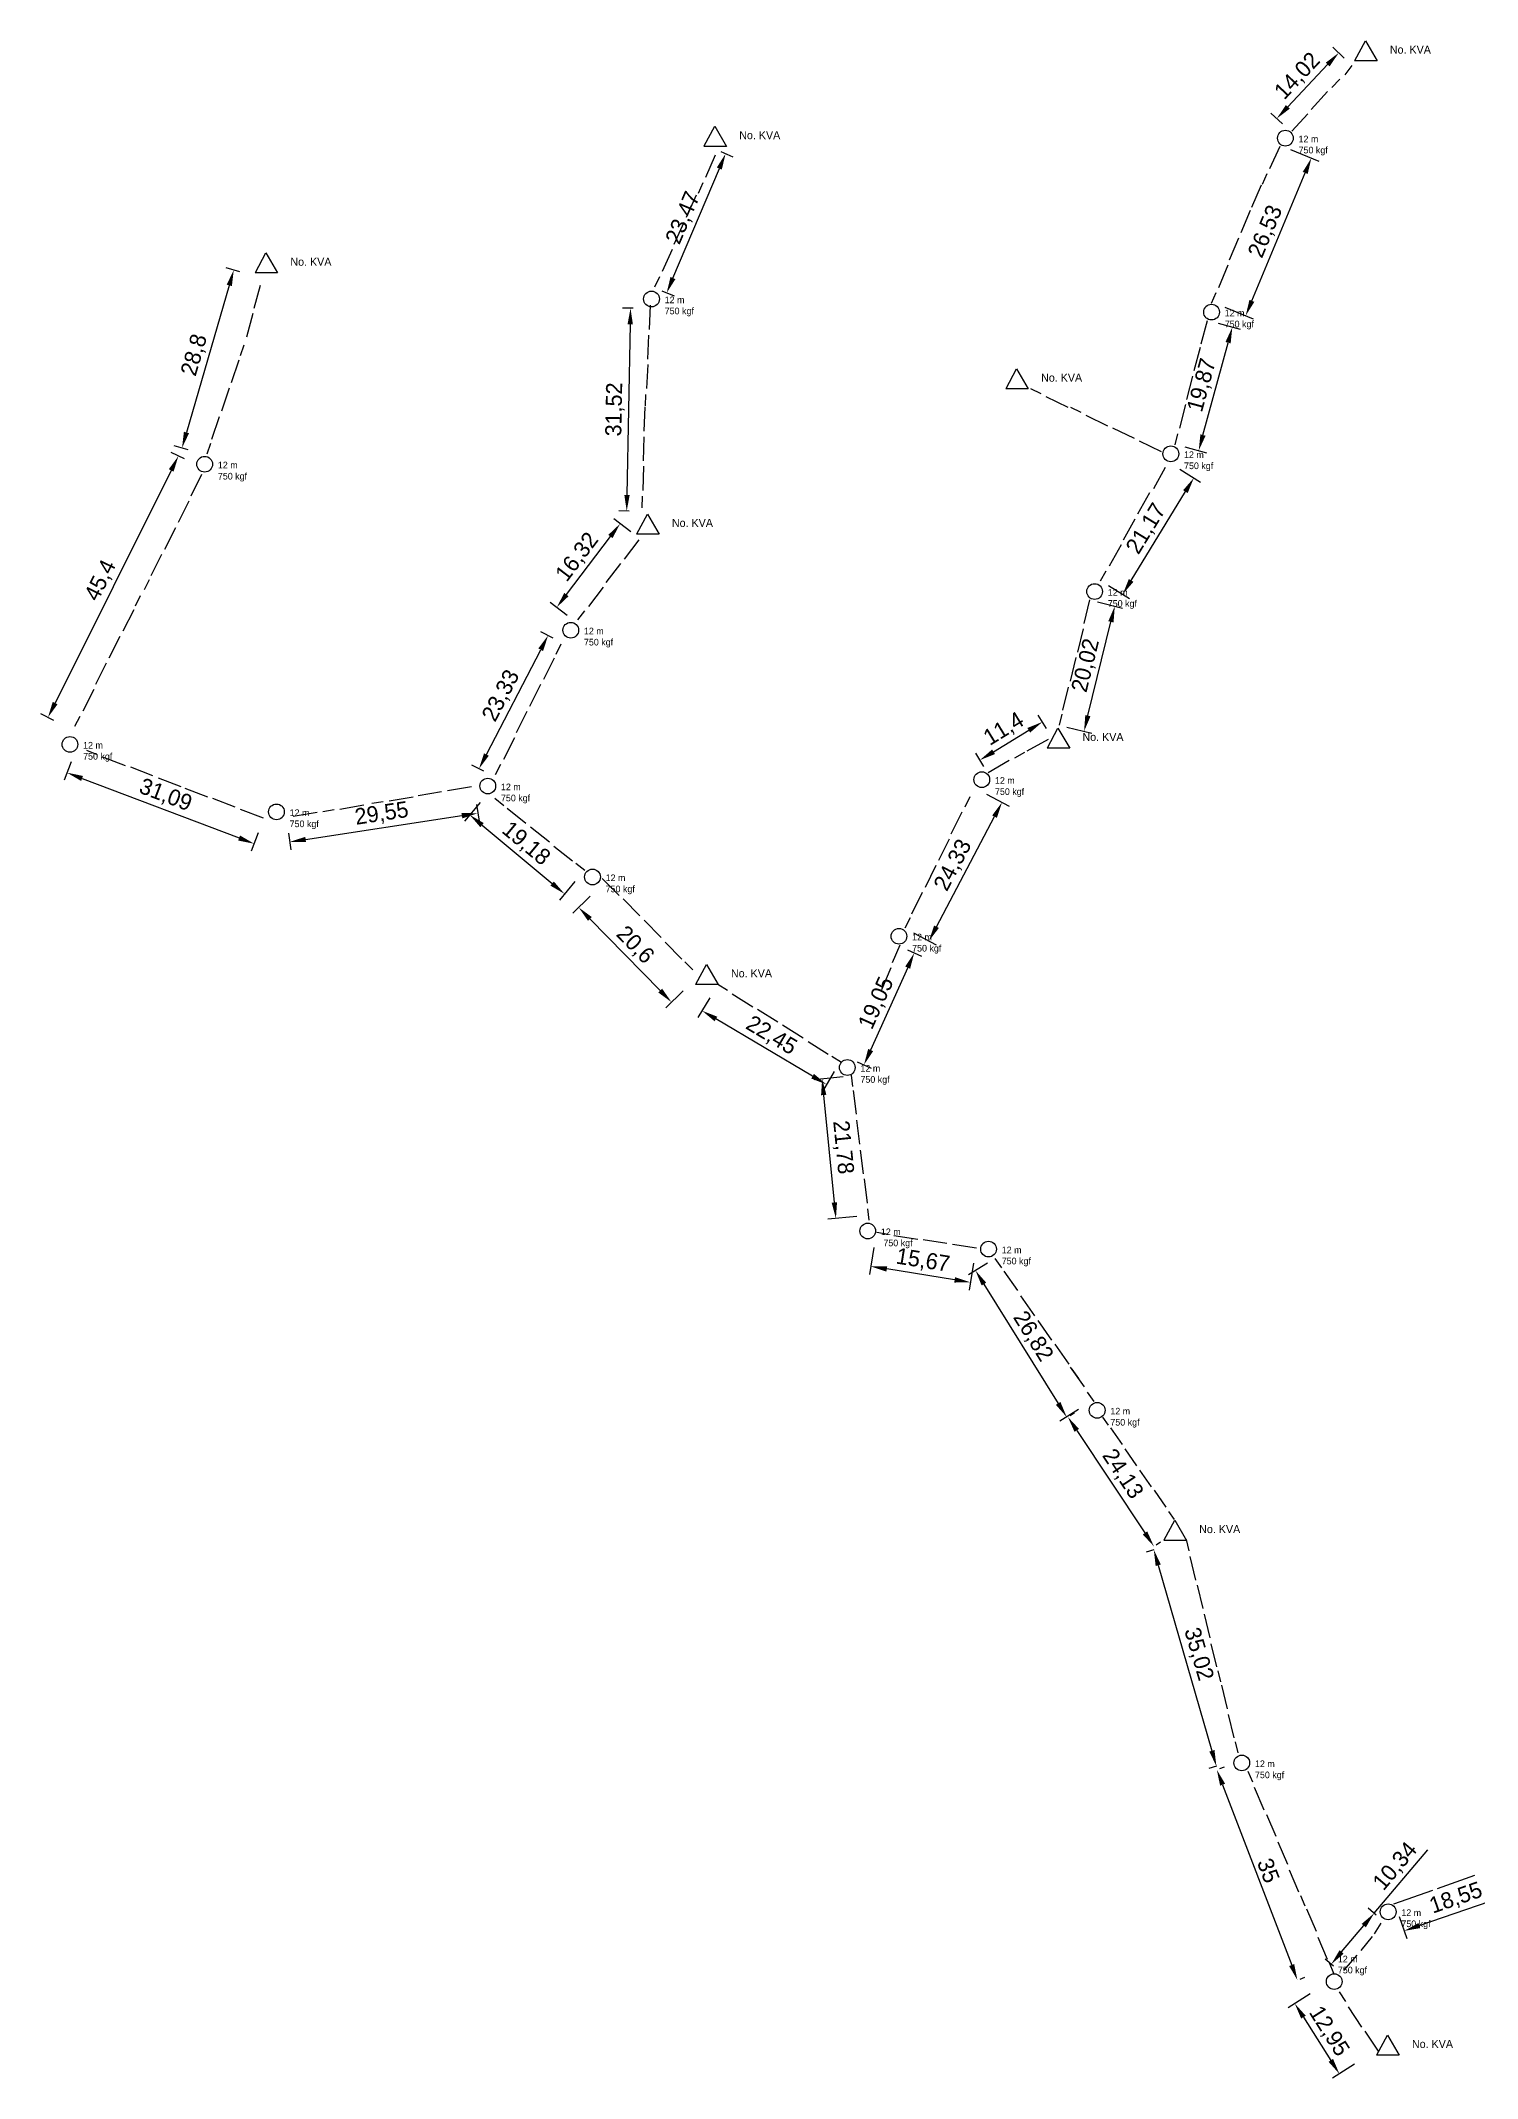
# Model space of a CAD drawing. Header units: millimetres. Extents: x -3588 to 75209, y -3737 to 38254.
# Drawn here: x 42753.2 to 42976.4, y 15999.8 to 16316.4 of the extents above; entities that cross this region are included whole.
import ezdxf

# ---------------------------------------------------------------- set-up
doc = ezdxf.new("R2010")
doc.units = ezdxf.units.MM
doc.dimstyles.new('ISO-25', dxfattribs={"dimtxt": 2.5, "dimasz": 2.5, "dimexe": 1.25, "dimexo": 0.625, "dimtad": 1, "dimtxsty": 'Standard', "dimcen": 2.5, "dimadec": 0, "dimazin": 0, "dimtfac": 1, "dimtmove": 0, "dimatfit": 3, "dimfxl": 1, "dimarcsym": 0})

# ---------------------------------------------------------------- blocks, each defined once
blk = doc.blocks.new('*D460')
at = {"color": 0, "lineweight": -2, "transparency": 16777216}
for p, q in [((42882.65, 16128.89), (42881.98, 16124.7)), ((42895.19, 16123.85), (42884.65, 16125.54)), ((42898.13, 16126.42), (42897.46, 16122.23))]:
    blk.add_line(p, q, dxfattribs=at)
at = {"color": 0, "transparency": 16777216}
for points in [[(42884.72, 16125.95), (42884.58, 16125.13), (42882.18, 16125.93)], [(42895.26, 16124.27), (42895.13, 16123.44), (42897.66, 16123.46)]]:
    blk.add_solid(points, dxfattribs=at)
at = {"layer": 'Defpoints', "color": 0, "transparency": 16777216}
for p in [(42882.75, 16129.51), (42882.18, 16125.93), (42898.23, 16127.03)]:
    blk.add_point(p, dxfattribs=at)
at = {"color": 0, "transparency": 16777216, "insert": (42890.25, 16126.75), "char_height": 2.5, "attachment_point": 5, "rotation": 350.917}
blk.add_mtext('15,67', dxfattribs=at)
blk = doc.blocks.new('*D461')
at = {"color": 0, "lineweight": -2, "transparency": 16777216}
for p, q in [((42877.86, 16155.38), (42873.36, 16154.93)), ((42876.51, 16135.87), (42874.85, 16152.57)), ((42880, 16133.7), (42875.51, 16133.26))]:
    blk.add_line(p, q, dxfattribs=at)
at = {"color": 0, "transparency": 16777216}
for points in [[(42875.27, 16152.61), (42874.44, 16152.53), (42874.61, 16155.06)], [(42876.92, 16135.91), (42876.09, 16135.83), (42876.75, 16133.38)]]:
    blk.add_solid(points, dxfattribs=at)
at = {"layer": 'Defpoints', "color": 0, "transparency": 16777216}
for p in [(42874.61, 16155.06), (42878.48, 16155.44), (42880.63, 16133.77)]:
    blk.add_point(p, dxfattribs=at)
at = {"color": 0, "transparency": 16777216, "insert": (42877.75, 16144.43), "char_height": 2.5, "attachment_point": 5, "rotation": 275.6555}
blk.add_mtext('21,78', dxfattribs=at)
blk = doc.blocks.new('*D462')
at = {"color": 0, "lineweight": -2, "transparency": 16777216}
for p, q in [((42900.28, 16126.47), (42897.37, 16124.65)), ((42899.75, 16123.19), (42911.27, 16104.66)), ((42914.45, 16103.7), (42911.53, 16101.88))]:
    blk.add_line(p, q, dxfattribs=at)
at = {"color": 0, "transparency": 16777216}
for points in [[(42900.1, 16123.41), (42899.39, 16122.97), (42898.43, 16125.31)], [(42911.63, 16104.88), (42910.92, 16104.44), (42912.6, 16102.54)]]:
    blk.add_solid(points, dxfattribs=at)
at = {"layer": 'Defpoints', "color": 0, "transparency": 16777216}
for p in [(42900.82, 16126.8), (42914.98, 16104.03), (42912.6, 16102.54)]:
    blk.add_point(p, dxfattribs=at)
at = {"color": 0, "transparency": 16777216, "insert": (42907.28, 16115.03), "char_height": 2.5, "attachment_point": 5, "rotation": 301.8892}
blk.add_mtext('26,82', dxfattribs=at)
blk = doc.blocks.new('*D463')
at = {"color": 0, "lineweight": -2, "transparency": 16777216}
for p, q in [((42913.14, 16102.79), (42913.82, 16103.24)), ((42914.17, 16100.47), (42924.76, 16084.54)), ((42926.51, 16082.69), (42927.19, 16083.15))]:
    blk.add_line(p, q, dxfattribs=at)
at = {"color": 0, "transparency": 16777216}
for points in [[(42914.51, 16100.7), (42913.82, 16100.24), (42912.78, 16102.55)], [(42925.11, 16084.77), (42924.42, 16084.3), (42926.15, 16082.45)]]:
    blk.add_solid(points, dxfattribs=at)
at = {"layer": 'Defpoints', "color": 0, "transparency": 16777216}
for p in [(42912.62, 16102.44), (42925.99, 16082.35), (42926.15, 16082.45)]:
    blk.add_point(p, dxfattribs=at)
at = {"color": 0, "transparency": 16777216, "insert": (42921.2, 16093.65), "char_height": 2.5, "attachment_point": 5, "rotation": 303.6315}
blk.add_mtext('24,13', dxfattribs=at)
blk = doc.blocks.new('*D464')
at = {"color": 0, "lineweight": -2, "transparency": 16777216}
for p, q in [((42926.15, 16081.93), (42924.92, 16081.57)), ((42926.82, 16079.52), (42935.16, 16050.68)), ((42935.88, 16048.29), (42934.66, 16047.93))]:
    blk.add_line(p, q, dxfattribs=at)
at = {"color": 0, "transparency": 16777216}
for points in [[(42927.22, 16079.63), (42926.42, 16079.4), (42926.13, 16081.92)], [(42935.56, 16050.8), (42934.76, 16050.57), (42935.86, 16048.28)]]:
    blk.add_solid(points, dxfattribs=at)
at = {"layer": 'Defpoints', "color": 0, "transparency": 16777216}
for p in [(42926.75, 16082.1), (42935.86, 16048.28), (42936.48, 16048.46)]:
    blk.add_point(p, dxfattribs=at)
at = {"color": 0, "transparency": 16777216, "insert": (42934.99, 16066.26), "char_height": 2.5, "width": 9.4878, "attachment_point": 5, "rotation": 286.1352}
blk.add_mtext('\\P35,02', dxfattribs=at)
blk = doc.blocks.new('*D465')
at = {"color": 0, "lineweight": -2, "transparency": 16777216}
for p, q in [((42936.37, 16047.92), (42937.09, 16048.2)), ((42936.82, 16045.41), (42947.55, 16017.4)), ((42948.88, 16015.23), (42949.61, 16015.51))]:
    blk.add_line(p, q, dxfattribs=at)
at = {"color": 0, "transparency": 16777216}
for points in [[(42937.21, 16045.56), (42936.43, 16045.27), (42935.92, 16047.75)], [(42947.94, 16017.55), (42947.16, 16017.25), (42948.44, 16015.06)]]:
    blk.add_solid(points, dxfattribs=at)
at = {"layer": 'Defpoints', "color": 0, "transparency": 16777216}
for p in [(42935.78, 16047.7), (42948.3, 16015.01), (42948.44, 16015.06)]:
    blk.add_point(p, dxfattribs=at)
at = {"color": 0, "transparency": 16777216, "insert": (42943.93, 16032.08), "char_height": 2.5, "attachment_point": 5, "rotation": 290.954}
blk.add_mtext('35', dxfattribs=at)
blk = doc.blocks.new('*D466')
at = {"color": 0, "lineweight": -2, "transparency": 16777216}
for p, q in [((42950.4, 16012.92), (42946.98, 16010.75)), ((42949.37, 16009.31), (42953.63, 16002.59)), ((42957.33, 16001.98), (42953.91, 15999.81))]:
    blk.add_line(p, q, dxfattribs=at)
at = {"color": 0, "transparency": 16777216}
for points in [[(42949.73, 16009.53), (42949.02, 16009.09), (42948.03, 16011.42)], [(42953.98, 16002.82), (42953.28, 16002.37), (42954.97, 16000.48)]]:
    blk.add_solid(points, dxfattribs=at)
at = {"layer": 'Defpoints', "color": 0, "transparency": 16777216}
for p in [(42950.93, 16013.25), (42957.86, 16002.32), (42954.97, 16000.48)]:
    blk.add_point(p, dxfattribs=at)
at = {"color": 0, "transparency": 16777216, "insert": (42953.26, 16007.07), "char_height": 2.5, "attachment_point": 5, "rotation": 302.3685}
blk.add_mtext('12,95', dxfattribs=at)
blk = doc.blocks.new('*D467')
at = {"color": 0, "lineweight": -2, "transparency": 16777216}
for p, q in [((42960.36, 16025.44), (42968.68, 16035.32)), ((42960.7, 16025.16), (42959.41, 16026.25)), ((42955.31, 16019.44), (42958.75, 16023.53)), ((42954.03, 16017.25), (42952.75, 16018.33))]:
    blk.add_line(p, q, dxfattribs=at)
at = {"color": 0, "transparency": 16777216}
for points in [[(42958.43, 16023.8), (42959.07, 16023.26), (42960.36, 16025.44)], [(42954.99, 16019.71), (42955.63, 16019.17), (42953.7, 16017.53)]]:
    blk.add_solid(points, dxfattribs=at)
at = {"layer": 'Defpoints', "color": 0, "transparency": 16777216}
for p in [(42960.36, 16025.44), (42961.17, 16024.76), (42954.51, 16016.85)]:
    blk.add_point(p, dxfattribs=at)
at = {"color": 0, "transparency": 16777216, "insert": (42963.73, 16032.68), "char_height": 2.5, "attachment_point": 5, "rotation": 49.9081}
blk.add_mtext('10,34', dxfattribs=at)
blk = doc.blocks.new('*D468')
at = {"color": 0, "lineweight": -2, "transparency": 16777216}
for p, q in [((42981.78, 16031), (42982.95, 16027.6)), ((42967.38, 16023.53), (42980.18, 16027.96)), ((42964.25, 16024.93), (42965.43, 16021.53))]:
    blk.add_line(p, q, dxfattribs=at)
at = {"color": 0, "transparency": 16777216}
for points in [[(42980.05, 16028.36), (42980.32, 16027.57), (42982.55, 16028.78)], [(42967.25, 16023.92), (42967.52, 16023.14), (42965.02, 16022.71)]]:
    blk.add_solid(points, dxfattribs=at)
at = {"layer": 'Defpoints', "color": 0, "transparency": 16777216}
for p in [(42981.57, 16031.59), (42982.55, 16028.78), (42964.05, 16025.52)]:
    blk.add_point(p, dxfattribs=at)
at = {"color": 0, "transparency": 16777216, "insert": (42973.1, 16027.71), "char_height": 2.5, "attachment_point": 5, "rotation": 19.0946}
blk.add_mtext('18,55', dxfattribs=at)
blk = doc.blocks.new('*D483')
at = {"color": 0, "lineweight": -2, "transparency": 16777216}
for p, q in [((42857.14, 16167.65), (42855.32, 16164.59)), ((42873.13, 16155.49), (42858.11, 16164.39)), ((42876.46, 16156.2), (42874.64, 16153.14))]:
    blk.add_line(p, q, dxfattribs=at)
at = {"color": 0, "transparency": 16777216}
for points in [[(42858.32, 16164.74), (42857.9, 16164.03), (42855.96, 16165.66)], [(42873.34, 16155.85), (42872.92, 16155.13), (42875.28, 16154.21)]]:
    blk.add_solid(points, dxfattribs=at)
at = {"layer": 'Defpoints', "color": 0, "transparency": 16777216}
for p in [(42857.46, 16168.19), (42855.96, 16165.66), (42876.78, 16156.74)]:
    blk.add_point(p, dxfattribs=at)
at = {"color": 0, "transparency": 16777216, "insert": (42866.68, 16161.73), "char_height": 2.5, "attachment_point": 5, "rotation": 329.3458}
blk.add_mtext('22,45', dxfattribs=at)
blk = doc.blocks.new('*D484')
at = {"color": 0, "lineweight": -2, "transparency": 16777216}
for p, q in [((42838.59, 16183.47), (42835.9, 16180.83)), ((42838.54, 16179.92), (42849.46, 16168.79)), ((42853.01, 16168.76), (42850.32, 16166.13))]:
    blk.add_line(p, q, dxfattribs=at)
at = {"color": 0, "transparency": 16777216}
for points in [[(42838.84, 16180.21), (42838.24, 16179.63), (42836.79, 16181.71)], [(42849.76, 16169.08), (42849.16, 16168.49), (42851.21, 16167)]]:
    blk.add_solid(points, dxfattribs=at)
at = {"layer": 'Defpoints', "color": 0, "transparency": 16777216}
for p in [(42839.03, 16183.91), (42853.45, 16169.2), (42851.21, 16167)]:
    blk.add_point(p, dxfattribs=at)
at = {"color": 0, "transparency": 16777216, "insert": (42845.49, 16175.81), "char_height": 2.5, "attachment_point": 5, "rotation": 314.4386}
blk.add_mtext('20,6', dxfattribs=at)
blk = doc.blocks.new('*D485')
at = {"color": 0, "lineweight": -2, "transparency": 16777216}
for p, q in [((42821.47, 16198.03), (42819.05, 16195.14)), ((42821.77, 16194.5), (42832.67, 16185.42)), ((42836.2, 16185.76), (42833.79, 16182.86))]:
    blk.add_line(p, q, dxfattribs=at)
at = {"color": 0, "transparency": 16777216}
for points in [[(42822.04, 16194.82), (42821.51, 16194.18), (42819.85, 16196.1)], [(42832.93, 16185.74), (42832.4, 16185.1), (42834.59, 16183.82)]]:
    blk.add_solid(points, dxfattribs=at)
at = {"layer": 'Defpoints', "color": 0, "transparency": 16777216}
for p in [(42821.87, 16198.51), (42836.6, 16186.24), (42834.59, 16183.82)]:
    blk.add_point(p, dxfattribs=at)
at = {"color": 0, "transparency": 16777216, "insert": (42828.55, 16191.56), "char_height": 2.5, "attachment_point": 5, "rotation": 320.2117}
blk.add_mtext('19,18', dxfattribs=at)
blk = doc.blocks.new('*D486')
at = {"color": 0, "lineweight": -2, "transparency": 16777216}
for p, q in [((42820.91, 16197.72), (42821.31, 16195.11)), ((42794.37, 16192.27), (42818.65, 16195.97)), ((42791.69, 16193.27), (42792.09, 16190.66))]:
    blk.add_line(p, q, dxfattribs=at)
at = {"color": 0, "transparency": 16777216}
for points in [[(42818.58, 16196.38), (42818.71, 16195.55), (42821.12, 16196.34)], [(42794.31, 16192.68), (42794.44, 16191.86), (42791.9, 16191.89)]]:
    blk.add_solid(points, dxfattribs=at)
at = {"layer": 'Defpoints', "color": 0, "transparency": 16777216}
for p in [(42820.81, 16198.34), (42821.12, 16196.34), (42791.6, 16193.89)]:
    blk.add_point(p, dxfattribs=at)
at = {"color": 0, "transparency": 16777216, "insert": (42806.2, 16196.18), "char_height": 2.5, "attachment_point": 5, "rotation": 8.6616}
blk.add_mtext('29,55', dxfattribs=at)
blk = doc.blocks.new('*D487')
at = {"color": 0, "lineweight": -2, "transparency": 16777216}
for p, q in [((42757.95, 16204.34), (42756.86, 16201.47)), ((42759.64, 16201.75), (42784.04, 16192.5)), ((42787.02, 16193.31), (42785.93, 16190.44))]:
    blk.add_line(p, q, dxfattribs=at)
at = {"color": 0, "transparency": 16777216}
for points in [[(42759.79, 16202.14), (42759.5, 16201.36), (42757.31, 16202.64)], [(42784.18, 16192.89), (42783.89, 16192.11), (42786.37, 16191.61)]]:
    blk.add_solid(points, dxfattribs=at)
at = {"layer": 'Defpoints', "color": 0, "transparency": 16777216}
for p in [(42758.18, 16204.93), (42786.37, 16191.61), (42787.24, 16193.9)]:
    blk.add_point(p, dxfattribs=at)
at = {"color": 0, "transparency": 16777216, "insert": (42772.58, 16199.07), "char_height": 2.5, "attachment_point": 5, "rotation": 339.2204}
blk.add_mtext('31,09', dxfattribs=at)
blk = doc.blocks.new('*D488')
at = {"color": 0, "lineweight": -2, "transparency": 16777216}
for p, q in [((42775.54, 16251.39), (42773.49, 16252.41)), ((42773.49, 16249.61), (42755.46, 16213.46)), ((42755.27, 16210.76), (42753.22, 16211.79))]:
    blk.add_line(p, q, dxfattribs=at)
at = {"color": 0, "transparency": 16777216}
for points in [[(42773.12, 16249.8), (42773.86, 16249.43), (42774.61, 16251.85)], [(42755.08, 16213.65), (42755.83, 16213.28), (42754.34, 16211.23)]]:
    blk.add_solid(points, dxfattribs=at)
at = {"layer": 'Defpoints', "color": 0, "transparency": 16777216}
for p in [(42776.1, 16251.11), (42754.34, 16211.23), (42755.83, 16210.48)]:
    blk.add_point(p, dxfattribs=at)
at = {"color": 0, "transparency": 16777216, "insert": (42762.61, 16232.47), "char_height": 2.5, "attachment_point": 5, "rotation": 63.487}
blk.add_mtext('45,4', dxfattribs=at)
blk = doc.blocks.new('*D489')
at = {"color": 0, "lineweight": -2, "transparency": 16777216}
for p, q in [((42784.14, 16280.48), (42782.01, 16281.1)), ((42782.51, 16278.35), (42775.86, 16255.5)), ((42776.1, 16252.83), (42773.97, 16253.45))]:
    blk.add_line(p, q, dxfattribs=at)
at = {"color": 0, "transparency": 16777216}
for points in [[(42782.11, 16278.47), (42782.91, 16278.24), (42783.21, 16280.75)], [(42775.46, 16255.62), (42776.26, 16255.39), (42775.17, 16253.1)]]:
    blk.add_solid(points, dxfattribs=at)
at = {"layer": 'Defpoints', "color": 0, "transparency": 16777216}
for p in [(42784.74, 16280.31), (42775.17, 16253.1), (42776.7, 16252.65)]:
    blk.add_point(p, dxfattribs=at)
at = {"color": 0, "transparency": 16777216, "insert": (42777.19, 16267.51), "char_height": 2.5, "attachment_point": 5, "rotation": 73.7871}
blk.add_mtext('28,8', dxfattribs=at)
blk = doc.blocks.new('*D490')
at = {"color": 0, "lineweight": -2, "transparency": 16777216}
for p, q in [((42832.8, 16223.57), (42830.93, 16224.54)), ((42822.45, 16205.47), (42830.89, 16221.75)), ((42822.07, 16202.86), (42820.19, 16203.83))]:
    blk.add_line(p, q, dxfattribs=at)
at = {"color": 0, "transparency": 16777216}
for points in [[(42830.52, 16221.94), (42831.26, 16221.55), (42832.04, 16223.97)], [(42822.08, 16205.66), (42822.82, 16205.28), (42821.3, 16203.25)]]:
    blk.add_solid(points, dxfattribs=at)
at = {"layer": 'Defpoints', "color": 0, "transparency": 16777216}
for p in [(42832.04, 16223.97), (42833.35, 16223.28), (42822.62, 16202.57)]:
    blk.add_point(p, dxfattribs=at)
at = {"color": 0, "transparency": 16777216, "insert": (42824.82, 16214.57), "char_height": 2.5, "attachment_point": 5, "rotation": 62.6155}
blk.add_mtext('23,33', dxfattribs=at)
blk = doc.blocks.new('*D491')
at = {"color": 0, "lineweight": -2, "transparency": 16777216}
for p, q in [((42844.88, 16240.08), (42842.23, 16242.09)), ((42834.88, 16230.31), (42841.72, 16239.34)), ((42835.02, 16227.07), (42832.37, 16229.08))]:
    blk.add_line(p, q, dxfattribs=at)
at = {"color": 0, "transparency": 16777216}
for points in [[(42841.39, 16239.59), (42842.05, 16239.09), (42843.23, 16241.33)], [(42834.55, 16230.57), (42835.21, 16230.06), (42833.37, 16228.32)]]:
    blk.add_solid(points, dxfattribs=at)
at = {"layer": 'Defpoints', "color": 0, "transparency": 16777216}
for p in [(42843.23, 16241.33), (42845.38, 16239.7), (42835.52, 16226.69)]:
    blk.add_point(p, dxfattribs=at)
at = {"color": 0, "transparency": 16777216, "insert": (42836.64, 16236.09), "char_height": 2.5, "attachment_point": 5, "rotation": 52.8489}
blk.add_mtext('16,32', dxfattribs=at)
blk = doc.blocks.new('*D492')
at = {"color": 0, "lineweight": -2, "transparency": 16777216}
for p, q in [((42845.24, 16274.8), (42843.59, 16274.83)), ((42844.79, 16272.31), (42844.29, 16245.79)), ((42844.64, 16243.28), (42843, 16243.31))]:
    blk.add_line(p, q, dxfattribs=at)
at = {"color": 0, "transparency": 16777216}
for points in [[(42844.38, 16272.31), (42845.21, 16272.3), (42844.84, 16274.8)], [(42843.88, 16245.79), (42844.71, 16245.78), (42844.25, 16243.29)]]:
    blk.add_solid(points, dxfattribs=at)
at = {"layer": 'Defpoints', "color": 0, "transparency": 16777216}
for p in [(42845.86, 16274.79), (42844.25, 16243.29), (42845.27, 16243.27)]:
    blk.add_point(p, dxfattribs=at)
at = {"color": 0, "transparency": 16777216, "insert": (42842.46, 16259.08), "char_height": 2.5, "attachment_point": 5, "rotation": 88.9189}
blk.add_mtext('31,52', dxfattribs=at)
blk = doc.blocks.new('*D493')
at = {"color": 0, "lineweight": -2, "transparency": 16777216}
for p, q in [((42858.85, 16299.13), (42860.76, 16298.32)), ((42851.44, 16279.5), (42858.64, 16296.51)), ((42849.7, 16277.52), (42851.61, 16276.71))]:
    blk.add_line(p, q, dxfattribs=at)
at = {"color": 0, "transparency": 16777216}
for points in [[(42858.25, 16296.67), (42859.02, 16296.34), (42859.61, 16298.81)], [(42851.05, 16279.66), (42851.82, 16279.33), (42850.46, 16277.19)]]:
    blk.add_solid(points, dxfattribs=at)
at = {"layer": 'Defpoints', "color": 0, "transparency": 16777216}
for p in [(42858.28, 16299.37), (42859.61, 16298.81), (42849.13, 16277.76)]:
    blk.add_point(p, dxfattribs=at)
at = {"color": 0, "transparency": 16777216, "insert": (42853.12, 16288.81), "char_height": 2.5, "attachment_point": 5, "rotation": 67.0564}
blk.add_mtext('23,47', dxfattribs=at)
blk = doc.blocks.new('*D494')
at = {"color": 0, "lineweight": -2, "transparency": 16777216}
for p, q in [((42887.9, 16172.37), (42882.14, 16159.55)), ((42887.87, 16175.13), (42890.06, 16174.14)), ((42880.06, 16157.75), (42882.25, 16156.76))]:
    blk.add_line(p, q, dxfattribs=at)
at = {"color": 0, "transparency": 16777216}
for points in [[(42887.52, 16172.54), (42888.28, 16172.2), (42888.92, 16174.65)], [(42881.76, 16159.73), (42882.52, 16159.38), (42881.11, 16157.27)]]:
    blk.add_solid(points, dxfattribs=at)
at = {"layer": 'Defpoints', "color": 0, "transparency": 16777216}
for p in [(42887.3, 16175.38), (42879.49, 16158), (42881.11, 16157.27)]:
    blk.add_point(p, dxfattribs=at)
at = {"color": 0, "transparency": 16777216, "insert": (42883.12, 16166.82), "char_height": 2.5, "attachment_point": 5, "rotation": 65.7999}
blk.add_mtext('19,05', dxfattribs=at)
blk = doc.blocks.new('*D495')
at = {"color": 0, "lineweight": -2, "transparency": 16777216}
for p, q in [((42900.16, 16199.29), (42903.66, 16197.45)), ((42892.37, 16178.72), (42901.38, 16195.82)), ((42888.82, 16177.76), (42892.31, 16175.92))]:
    blk.add_line(p, q, dxfattribs=at)
at = {"color": 0, "transparency": 16777216}
for points in [[(42901.02, 16196.01), (42901.75, 16195.63), (42902.55, 16198.03)], [(42892, 16178.91), (42892.74, 16178.52), (42891.2, 16176.5)]]:
    blk.add_solid(points, dxfattribs=at)
at = {"layer": 'Defpoints', "color": 0, "transparency": 16777216}
for p in [(42899.61, 16199.58), (42902.55, 16198.03), (42888.26, 16178.05)]:
    blk.add_point(p, dxfattribs=at)
at = {"color": 0, "transparency": 16777216, "insert": (42895.03, 16188.24), "char_height": 2.5, "attachment_point": 5, "rotation": 62.208}
blk.add_mtext('24,33', dxfattribs=at)
blk = doc.blocks.new('*D496')
at = {"color": 0, "lineweight": -2, "transparency": 16777216}
for p, q in [((42909.45, 16209.53), (42908.18, 16211.6)), ((42901.24, 16205.9), (42906.7, 16209.23)), ((42899.72, 16203.59), (42898.46, 16205.66))]:
    blk.add_line(p, q, dxfattribs=at)
at = {"color": 0, "transparency": 16777216}
for points in [[(42906.49, 16209.59), (42906.92, 16208.88), (42908.84, 16210.54)], [(42901.02, 16206.25), (42901.46, 16205.54), (42899.11, 16204.6)]]:
    blk.add_solid(points, dxfattribs=at)
at = {"layer": 'Defpoints', "color": 0, "transparency": 16777216}
for p in [(42908.84, 16210.54), (42909.77, 16209), (42900.05, 16203.06)]:
    blk.add_point(p, dxfattribs=at)
at = {"color": 0, "transparency": 16777216, "insert": (42902.89, 16209.34), "char_height": 2.5, "attachment_point": 5, "rotation": 31.4104}
blk.add_mtext('11,4', dxfattribs=at)
blk = doc.blocks.new('*D497')
at = {"color": 0, "lineweight": -2, "transparency": 16777216}
for p, q in [((42917.39, 16229.18), (42921.29, 16228.22)), ((42915.9, 16211.51), (42919.48, 16226.09)), ((42912.62, 16209.74), (42916.51, 16208.78))]:
    blk.add_line(p, q, dxfattribs=at)
at = {"color": 0, "transparency": 16777216}
for points in [[(42919.07, 16226.19), (42919.88, 16225.99), (42920.07, 16228.52)], [(42915.49, 16211.6), (42916.3, 16211.41), (42915.3, 16209.08)]]:
    blk.add_solid(points, dxfattribs=at)
at = {"layer": 'Defpoints', "color": 0, "transparency": 16777216}
for p in [(42916.78, 16229.32), (42920.07, 16228.52), (42912.01, 16209.89)]:
    blk.add_point(p, dxfattribs=at)
at = {"color": 0, "transparency": 16777216, "insert": (42915.66, 16219.29), "char_height": 2.5, "attachment_point": 5, "rotation": 76.2074}
blk.add_mtext('20,02', dxfattribs=at)
blk = doc.blocks.new('*D498')
at = {"color": 0, "lineweight": -2, "transparency": 16777216}
for p, q in [((42930.15, 16249.79), (42933.41, 16247.79)), ((42922.61, 16232.52), (42931.04, 16246.31)), ((42919.11, 16231.73), (42922.37, 16229.73))]:
    blk.add_line(p, q, dxfattribs=at)
at = {"color": 0, "transparency": 16777216}
for points in [[(42930.69, 16246.53), (42931.4, 16246.09), (42932.35, 16248.44)], [(42922.25, 16232.73), (42922.97, 16232.3), (42921.31, 16230.38)]]:
    blk.add_solid(points, dxfattribs=at)
at = {"layer": 'Defpoints', "color": 0, "transparency": 16777216}
for p in [(42929.61, 16250.11), (42932.35, 16248.44), (42918.57, 16232.05)]:
    blk.add_point(p, dxfattribs=at)
at = {"color": 0, "transparency": 16777216, "insert": (42925.05, 16240.5), "char_height": 2.5, "attachment_point": 5, "rotation": 58.5583}
blk.add_mtext('21,17', dxfattribs=at)
blk = doc.blocks.new('*D499')
at = {"color": 0, "lineweight": -2, "transparency": 16777216}
for p, q in [((42936.14, 16272.46), (42939.53, 16271.53)), ((42933.77, 16255.1), (42937.67, 16269.45)), ((42930.93, 16253.28), (42934.32, 16252.36))]:
    blk.add_line(p, q, dxfattribs=at)
at = {"color": 0, "transparency": 16777216}
for points in [[(42937.27, 16269.56), (42938.07, 16269.34), (42938.33, 16271.86)], [(42933.37, 16255.21), (42934.17, 16254.99), (42933.11, 16252.69)]]:
    blk.add_solid(points, dxfattribs=at)
at = {"layer": 'Defpoints', "color": 0, "transparency": 16777216}
for p in [(42935.53, 16272.62), (42938.33, 16271.86), (42930.32, 16253.45)]:
    blk.add_point(p, dxfattribs=at)
at = {"color": 0, "transparency": 16777216, "insert": (42933.71, 16262.82), "char_height": 2.5, "attachment_point": 5, "rotation": 74.7914}
blk.add_mtext('19,87', dxfattribs=at)
blk = doc.blocks.new('*D500')
at = {"color": 0, "lineweight": -2, "transparency": 16777216}
for p, q in [((42947.39, 16299.48), (42951.77, 16297.66)), ((42941.37, 16275.95), (42949.65, 16295.83)), ((42937.18, 16274.99), (42941.56, 16273.17))]:
    blk.add_line(p, q, dxfattribs=at)
at = {"color": 0, "transparency": 16777216}
for points in [[(42949.27, 16295.99), (42950.04, 16295.67), (42950.61, 16298.14)], [(42940.99, 16276.11), (42941.75, 16275.79), (42940.41, 16273.65)]]:
    blk.add_solid(points, dxfattribs=at)
at = {"layer": 'Defpoints', "color": 0, "transparency": 16777216}
for p in [(42946.81, 16299.72), (42950.61, 16298.14), (42936.61, 16275.23)]:
    blk.add_point(p, dxfattribs=at)
at = {"color": 0, "transparency": 16777216, "insert": (42943.59, 16286.69), "char_height": 2.5, "attachment_point": 5, "rotation": 67.3803}
blk.add_mtext('26,53', dxfattribs=at)
blk = doc.blocks.new('*D501')
at = {"color": 0, "lineweight": -2, "transparency": 16777216}
for p, q in [((42955.73, 16313.66), (42953.95, 16315.34)), ((42946.96, 16306.1), (42953.14, 16312.66)), ((42946.11, 16303.45), (42944.33, 16305.13))]:
    blk.add_line(p, q, dxfattribs=at)
at = {"color": 0, "transparency": 16777216}
for points in [[(42952.84, 16312.95), (42953.45, 16312.38), (42954.86, 16314.48)], [(42946.65, 16306.38), (42947.26, 16305.81), (42945.24, 16304.28)]]:
    blk.add_solid(points, dxfattribs=at)
at = {"layer": 'Defpoints', "color": 0, "transparency": 16777216}
for p in [(42954.86, 16314.48), (42956.19, 16313.23), (42946.57, 16303.03)]:
    blk.add_point(p, dxfattribs=at)
at = {"color": 0, "transparency": 16777216, "insert": (42948.53, 16310.81), "char_height": 2.5, "attachment_point": 5, "rotation": 46.7001}
blk.add_mtext('14,02', dxfattribs=at)

msp = doc.modelspace()

# ---------------------------------------------------------------- linework, layer by layer
at = {"color": 10}
for p, q in [((42957.37, 16313.305), (42958.996, 16316.361)), ((42958.996, 16316.361), (42960.818, 16313.24)), ((42955.85, 16311.089), (42956.933, 16312.5)), ((42960.818, 16313.24), (42957.317, 16313.24)), ((42955.011, 16310.39), (42953.805, 16309.082)), ((42953.133, 16308.46), (42950.568, 16305.683)), ((42856.294, 16300.012), (42857.92, 16303.068)), ((42857.92, 16303.068), (42859.742, 16299.947)), ((42950.081, 16305.022), (42947.565, 16302.298)), ((42859.742, 16299.947), (42856.241, 16299.947)), ((42944.183, 16296.515), (42945.745, 16299.958)), ((42856.534, 16295.144), (42858.04, 16298.612)), ((42855.395, 16292.704), (42856.104, 16294.336)), ((42941.341, 16290.512), (42942.841, 16293.982)), ((42943.006, 16294.093), (42943.741, 16295.714)), ((42853.541, 16288.971), (42855.1, 16292.416)), ((42939.704, 16286.562), (42941.166, 16290.048)), ((42851.631, 16284.772), (42853.16, 16288.151)), ((42786.568, 16280.348), (42788.195, 16283.403)), ((42788.195, 16283.403), (42790.017, 16280.283)), ((42849.818, 16280.548), (42851.377, 16283.992)), ((42937.912, 16282.311), (42939.346, 16285.731)), ((42790.017, 16280.283), (42786.515, 16280.283)), ((42936.218, 16278.038), (42937.68, 16281.524)), ((42786.353, 16274.824), (42787.341, 16278.399)), ((42848.643, 16278.125), (42849.377, 16279.746)), ((42935.111, 16275.583), (42935.799, 16277.224)), ((42785.215, 16270.37), (42786.222, 16274.014)), ((42847.764, 16271.509), (42847.963, 16275.284)), ((42847.512, 16266.903), (42847.708, 16270.607)), ((42933.485, 16269.252), (42934.48, 16272.9)), ((42784.766, 16269.078), (42784.198, 16267.392)), ((42932.423, 16265.111), (42933.378, 16268.769)), ((42783.979, 16266.747), (42782.794, 16263.233)), ((42847.359, 16262.309), (42847.559, 16266.084)), ((42903.189, 16262.339), (42904.816, 16265.395)), ((42904.816, 16265.395), (42906.638, 16262.274)), ((42931.25, 16260.649), (42932.186, 16264.238)), ((42782.497, 16262.379), (42781.29, 16258.796)), ((42847.146, 16259.624), (42847.24, 16261.401)), ((42906.638, 16262.274), (42903.137, 16262.274)), ((42906.984, 16262.331), (42908.584, 16261.552)), ((42909.374, 16261.089), (42912.773, 16259.435)), ((42780.918, 16257.935), (42779.734, 16254.421)), ((42846.985, 16255.705), (42847.099, 16259.484)), ((42913.173, 16259.419), (42914.772, 16258.639)), ((42915.56, 16258.174), (42918.958, 16256.516)), ((42930.177, 16256.179), (42931.131, 16259.838)), ((42846.836, 16251.094), (42846.949, 16254.801)), ((42919.73, 16256.239), (42923.063, 16254.612)), ((42929.428, 16253.593), (42929.877, 16255.315)), ((42779.587, 16253.813), (42779.018, 16252.127)), ((42923.872, 16254.207), (42927.269, 16252.549)), ((42778.209, 16248.979), (42776.515, 16245.598)), ((42846.787, 16246.497), (42846.902, 16250.276)), ((42926.121, 16246.822), (42927.967, 16250.122)), ((42846.634, 16243.809), (42846.688, 16245.588)), ((42923.677, 16242.868), (42925.522, 16246.168)), ((42776.23, 16244.829), (42774.569, 16241.513)), ((42845.837, 16239.773), (42847.464, 16242.828)), ((42847.464, 16242.828), (42849.286, 16239.708)), ((42921.417, 16238.846), (42923.228, 16242.083)), ((42774.156, 16240.709), (42772.463, 16237.329)), ((42843.883, 16235.845), (42846.185, 16238.844)), ((42849.286, 16239.708), (42845.784, 16239.708)), ((42771.975, 16236.528), (42770.314, 16233.212)), ((42919.252, 16234.791), (42921.098, 16238.091)), ((42770.084, 16232.631), (42769.287, 16231.04)), ((42841.067, 16232.191), (42843.325, 16235.133)), ((42917.875, 16232.477), (42918.744, 16234.03)), ((42767.939, 16228.58), (42768.737, 16230.17)), ((42838.34, 16228.49), (42840.642, 16231.489)), ((42916.153, 16229.483), (42915.253, 16225.811)), ((42766.047, 16224.683), (42767.709, 16227.998)), ((42836.644, 16226.399), (42837.727, 16227.81)), ((42763.864, 16220.502), (42765.559, 16223.882)), ((42915.147, 16224.998), (42914.264, 16221.396)), ((42831.394, 16217.178), (42833.056, 16220.494)), ((42833.286, 16221.075), (42834.084, 16222.666)), ((42914.04, 16220.519), (42913.141, 16216.847)), ((42761.789, 16216.383), (42763.451, 16219.698)), ((42759.809, 16212.234), (42761.504, 16215.614)), ((42829.211, 16212.998), (42830.906, 16216.378)), ((42912.843, 16215.958), (42911.961, 16212.356)), ((42758.539, 16209.86), (42759.336, 16211.45)), ((42827.136, 16208.878), (42828.798, 16212.194)), ((42911.866, 16211.738), (42911.442, 16210.01)), ((42825.156, 16204.729), (42826.851, 16208.109)), ((42906.467, 16206.049), (42909.776, 16207.879)), ((42909.617, 16206.511), (42911.244, 16209.567)), ((42911.244, 16209.567), (42913.065, 16206.446)), ((42760.333, 16206.136), (42761.993, 16205.497)), ((42762.819, 16205.102), (42766.348, 16203.745)), ((42903.651, 16204.523), (42900.375, 16202.637)), ((42906.02, 16205.804), (42904.478, 16204.916)), ((42913.065, 16206.446), (42909.564, 16206.446)), ((42767.141, 16203.536), (42770.602, 16202.204)), ((42771.443, 16201.871), (42774.971, 16200.513)), ((42823.886, 16202.355), (42824.683, 16203.946)), ((42775.597, 16200.231), (42779.125, 16198.873)), ((42779.918, 16198.664), (42783.38, 16197.332)), ((42804.657, 16197.89), (42806.412, 16198.185)), ((42807.324, 16198.266), (42811.052, 16198.894)), ((42811.841, 16199.118), (42815.498, 16199.734)), ((42816.391, 16199.875), (42820.12, 16200.503)), ((42823.773, 16198.679), (42825.163, 16197.569)), ((42897.552, 16198.882), (42896.764, 16197.287)), ((42784.22, 16196.999), (42787.749, 16195.641)), ((42792.458, 16195.882), (42796.186, 16196.509)), ((42797.043, 16196.629), (42798.798, 16196.924)), ((42799.709, 16197.005), (42803.438, 16197.633)), ((42825.694, 16197.143), (42828.592, 16194.828)), ((42896.296, 16196.5), (42894.621, 16193.111)), ((42829.292, 16194.257), (42832.246, 16191.897)), ((42894.34, 16192.34), (42892.698, 16189.015)), ((42832.928, 16191.253), (42835.826, 16188.939)), ((42836.347, 16188.593), (42837.737, 16187.482)), ((42892.289, 16188.208), (42890.615, 16184.818)), ((42840.416, 16186.233), (42843.072, 16183.542)), ((42843.708, 16183.025), (42846.313, 16180.385)), ((42890.132, 16184.015), (42888.489, 16180.69)), ((42846.942, 16179.735), (42849.598, 16177.044)), ((42888.262, 16180.107), (42887.474, 16178.512)), ((42850.199, 16176.325), (42852.804, 16173.686)), ((42886.689, 16175.869), (42885.513, 16173.11)), ((42853.281, 16173.28), (42854.531, 16172.014)), ((42855.013, 16169.797), (42856.639, 16172.852)), ((42856.639, 16172.852), (42858.461, 16169.732)), ((42858.461, 16169.732), (42854.96, 16169.732)), ((42858.392, 16169.792), (42859.897, 16168.844)), ((42885.274, 16172.325), (42883.813, 16168.917)), ((42860.631, 16168.297), (42863.83, 16166.281)), ((42864.567, 16165.923), (42867.705, 16163.945)), ((42868.465, 16163.456), (42871.664, 16161.44)), ((42872.413, 16160.877), (42875.551, 16158.9)), ((42876.107, 16158.614), (42877.613, 16157.666)), ((42879.368, 16153.897), (42879.15, 16155.663)), ((42879.953, 16149.605), (42879.499, 16153.285)), ((42880.454, 16144.916), (42879.991, 16148.668)), ((42881.011, 16140.337), (42880.556, 16144.017)), ((42881.663, 16135.786), (42881.2, 16139.538)), ((42881.922, 16133.106), (42881.704, 16134.872)), ((42883.112, 16131.243), (42884.87, 16130.967)), ((42885.76, 16130.755), (42889.495, 16130.169)), ((42890.315, 16130.131), (42893.979, 16129.556)), ((42894.871, 16129.407), (42898.606, 16128.821)), ((42902.503, 16125.703), (42901.485, 16127.163)), ((42905.027, 16122.182), (42902.905, 16125.224)), ((42907.662, 16118.271), (42905.498, 16121.372)), ((42910.294, 16114.483), (42908.172, 16117.525)), ((42912.998, 16110.765), (42910.834, 16113.866)), ((42915.372, 16107.207), (42913.208, 16110.307)), ((42914.479, 16108.517), (42913.461, 16109.976)), ((42916.853, 16104.958), (42915.835, 16106.417)), ((42919.102, 16101.299), (42918.231, 16102.546)), ((42921.26, 16098.287), (42919.445, 16100.888)), ((42923.514, 16094.942), (42921.664, 16097.594)), ((42925.765, 16091.703), (42923.95, 16094.304)), ((42928.077, 16088.523), (42926.227, 16091.175)), ((42929.344, 16086.6), (42928.474, 16087.848)), ((42927.748, 16083.448), (42929.374, 16086.503)), ((42929.374, 16086.503), (42931.196, 16083.383)), ((42931.196, 16083.383), (42927.695, 16083.383)), ((42931.156, 16083.493), (42931.575, 16081.764)), ((42931.72, 16080.86), (42932.611, 16077.186)), ((42932.89, 16076.414), (42933.763, 16072.81)), ((42933.968, 16071.929), (42934.858, 16068.255)), ((42935.003, 16067.328), (42935.877, 16063.724)), ((42936.077, 16063.131), (42936.496, 16061.402)), ((42936.662, 16060.902), (42937.553, 16057.228)), ((42937.698, 16056.302), (42938.571, 16052.697)), ((42938.771, 16052.105), (42939.19, 16050.375)), ((42940.759, 16047.519), (42941.453, 16045.881)), ((42941.743, 16045.012), (42943.218, 16041.531)), ((42943.619, 16040.815), (42945.066, 16037.401)), ((42945.41, 16036.565), (42946.885, 16033.083)), ((42947.179, 16032.193), (42948.625, 16028.778)), ((42948.919, 16028.226), (42949.613, 16026.588)), ((42949.859, 16026.121), (42951.333, 16022.64)), ((42951.627, 16021.75), (42953.074, 16018.335)), ((42953.367, 16017.783), (42954.061, 16016.144)), ((42954.933, 16013.22), (42955.907, 16011.731)), ((42956.346, 16010.928), (42958.415, 16007.764)), ((42958.936, 16007.131), (42960.966, 16004.027)), ((42960.802, 16003.463), (42962.429, 16006.518)), ((42962.429, 16006.518), (42964.251, 16003.398)), ((42964.251, 16003.398), (42960.749, 16003.398))]:
    msp.add_line(p, q, dxfattribs=at)
at = {"color": 1}
for p, q in [((42970.221, 16029.317), (42976.009, 16031.374)), ((42963.423, 16026.91), (42969.483, 16029.045)), ((42961.417, 16023.92), (42960.382, 16022.26)), ((42960.045, 16021.851), (42958.287, 16019.662)), ((42957.662, 16018.917), (42955.591, 16016.559))]:
    msp.add_line(p, q, dxfattribs=at)
at = {"color": 10}
for centre in [(42946.573, 16301.227), (42848.104, 16276.239), (42935.104, 16274.201), (42778.691, 16250.567), (42928.781, 16252.182), (42916.937, 16230.789), (42835.558, 16224.781), (42757.757, 16207.042), (42822.666, 16200.572), (42899.41, 16201.568), (42789.838, 16196.556), (42838.93, 16186.445), (42886.542, 16177.23), (42878.514, 16156.846), (42881.692, 16131.445), (42900.462, 16128.631), (42917.335, 16103.584), (42939.802, 16048.802), (42962.543, 16025.668), (42954.157, 16014.831)]:
    msp.add_circle(centre, 1.222, dxfattribs=at)

# ---------------------------------------------------------------- texts
at = {"color": 10, "attachment_point": 1}
for s, width, gutter_width, insert, char_height in [('No. KVA', 17.75852, 6.215, (42962.804, 16315.606), 1.243), ('No. KVA', 17.75852, 6.215, (42861.728, 16302.313), 1.243), ('12 m^J750 kgf ', 21.10344, 5.166, (42948.621, 16301.612), 1.03321), ('No. KVA', 17.75852, 6.215, (42792.002, 16282.648), 1.243), ('12 m^J750 kgf ', 21.10344, 5.166, (42850.152, 16276.623), 1.03321), ('12 m^J750 kgf ', 21.10344, 5.166, (42937.152, 16274.585), 1.03321), ('No. KVA', 17.75852, 6.215, (42908.623, 16264.64), 1.243), ('12 m^J750 kgf ', 21.10344, 5.166, (42930.829, 16252.567), 1.03321), ('12 m^J750 kgf ', 21.10344, 5.166, (42780.739, 16250.951), 1.03321), ('No. KVA', 17.75852, 6.215, (42851.271, 16242.073), 1.243), ('12 m^J750 kgf ', 21.10344, 5.166, (42918.985, 16231.173), 1.03321), ('12 m^J750 kgf ', 21.10344, 5.166, (42837.606, 16225.165), 1.03321), ('12 m^J750 kgf ', 21.10344, 5.166, (42759.805, 16207.427), 1.03321), ('No. KVA', 17.75852, 6.215, (42915.051, 16208.812), 1.243), ('12 m^J750 kgf ', 21.10344, 5.166, (42824.714, 16200.956), 1.03321), ('12 m^J750 kgf ', 21.10344, 5.166, (42901.458, 16201.952), 1.03321), ('12 m^J750 kgf ', 21.10344, 5.166, (42791.886, 16196.941), 1.03321), ('12 m^J750 kgf ', 21.10344, 5.166, (42840.978, 16186.83), 1.03321), ('12 m^J750 kgf ', 21.10344, 5.166, (42888.59, 16177.614), 1.03321), ('No. KVA', 17.75852, 6.215, (42860.447, 16172.097), 1.243), ('12 m^J750 kgf ', 21.10344, 5.166, (42880.562, 16157.23), 1.03321), ('12 m^J 750 kgf ', 21.10344, 5.166, (42883.74, 16131.829), 1.03321), ('12 m^J750 kgf ', 21.10344, 5.166, (42902.51, 16129.015), 1.03321), ('12 m^J750 kgf ', 21.10344, 5.166, (42919.383, 16103.968), 1.03321), ('No. KVA', 17.75852, 6.215, (42933.182, 16085.749), 1.243), ('12 m^J750 kgf ', 21.10344, 5.166, (42941.85, 16049.186), 1.03321), ('12 m^J750 kgf ', 21.10344, 5.166, (42964.591, 16026.052), 1.03321), ('12 m^J750 kgf ', 21.10344, 5.166, (42954.726, 16018.86), 1.03321), ('No. KVA', 17.75852, 6.215, (42966.236, 16005.763), 1.243)]:
    msp.add_mtext_dynamic_manual_height_columns(s, width=width, gutter_width=gutter_width, heights=[0], dxfattribs=dict(at, insert=insert, char_height=char_height))

# ---------------------------------------------------------------- dimensions: what is measured, and where the dimension line sits
at = {"color": 1}
for p1, p2, distance, picture, middle in [((42946.569, 16303.026), (42956.187, 16313.232), 1.825, '*D501', (42948.534, 16310.81)), ((42849.127, 16277.759), (42858.277, 16299.374), -1.45, '*D493', (42853.119, 16288.814)), ((42936.607, 16275.23), (42946.812, 16299.721), -4.118, '*D500', (42943.588, 16286.693)), ((42784.743, 16280.307), (42776.702, 16252.654), -1.6, '*D489', (42777.185, 16267.509)), ((42845.8604, 16274.7856), (42845.2656, 16243.2665), -1.0193, '*D492', (42842.4609, 16259.0846)), ((42930.323, 16253.449), (42935.535, 16272.62), -2.892, '*D499', (42933.709, 16262.822)), ((42776.096, 16251.109), (42755.83, 16210.485), -1.664, '*D488', (42762.61, 16232.47)), ((42918.573, 16232.054), (42929.614, 16250.114), -3.203, '*D498', (42925.049, 16240.5)), ((42835.519, 16226.693), (42845.378, 16239.704), 2.698, '*D491', (42836.638, 16236.086)), ((42912.012, 16209.885), (42916.784, 16229.324), -3.387, '*D497', (42915.663, 16219.294)), ((42822.621, 16202.569), (42833.351, 16223.285), 1.482, '*D490', (42824.82, 16214.567)), ((42900.046, 16203.059), (42909.774, 16208.999), 1.801, '*D496', (42902.886, 16209.344)), ((42758.176, 16204.928), (42787.242, 16193.898), -2.448, '*D487', (42772.579, 16199.072)), ((42791.599, 16193.886), (42820.815, 16198.337), -2.017, '*D486', (42806.197, 16196.177)), ((42821.866, 16198.515), (42836.601, 16186.243), -3.148, '*D485', (42828.552, 16191.561)), ((42888.264, 16178.053), (42899.61, 16199.581), -3.323, '*D495', (42895.033, 16188.239)), ((42839.033, 16183.907), (42853.453, 16169.201), -3.141, '*D484', (42845.488, 16175.813)), ((42887.298, 16175.382), (42879.488, 16158.004), 1.779, '*D494', (42883.116, 16166.818)), ((42876.776, 16156.739), (42857.459, 16168.188), 2.937, '*D483', (42866.682, 16161.729)), ((42880.626, 16133.766), (42878.48, 16155.44), 3.893, '*D461', (42877.753, 16144.425)), ((42898.231, 16127.034), (42882.753, 16129.508), 3.619, '*D460', (42890.25, 16126.755)), ((42900.815, 16126.797), (42914.983, 16104.025), -2.812, '*D462', (42907.28, 16115.026)), ((42912.621, 16102.441), (42925.988, 16082.347), 0.194, '*D463', (42921.2, 16093.655)), ((42935.782, 16047.695), (42948.298, 16015.01), 0.152, '*D465', (42943.933, 16032.077)), ((42954.512, 16016.847), (42961.173, 16024.76), 1.06, '*D467', (42963.733, 16032.681)), ((42964.049, 16025.519), (42981.574, 16031.586), -2.97, '*D468', (42973.102, 16027.715)), ((42950.93, 16013.255), (42957.862, 16002.318), -3.428, '*D466', (42953.261, 16007.067))]:
    dim = msp.add_aligned_dim(p1=p1, p2=p2, distance=distance, dimstyle='ISO-25', dxfattribs=at)
    dim.commit()
    dim.dimension.update_dxf_attribs({"geometry": picture, "text_midpoint": middle})
dim = msp.add_aligned_dim(p1=(42926.749, 16082.101), p2=(42936.481, 16048.46), distance=-0.649, text='\\P<>', dimstyle='ISO-25', dxfattribs=at)
dim.commit()
dim.dimension.update_dxf_attribs({"geometry": '*D464', "text_midpoint": (42934.994, 16066.258)})

doc.saveas('drawing.dxf')
